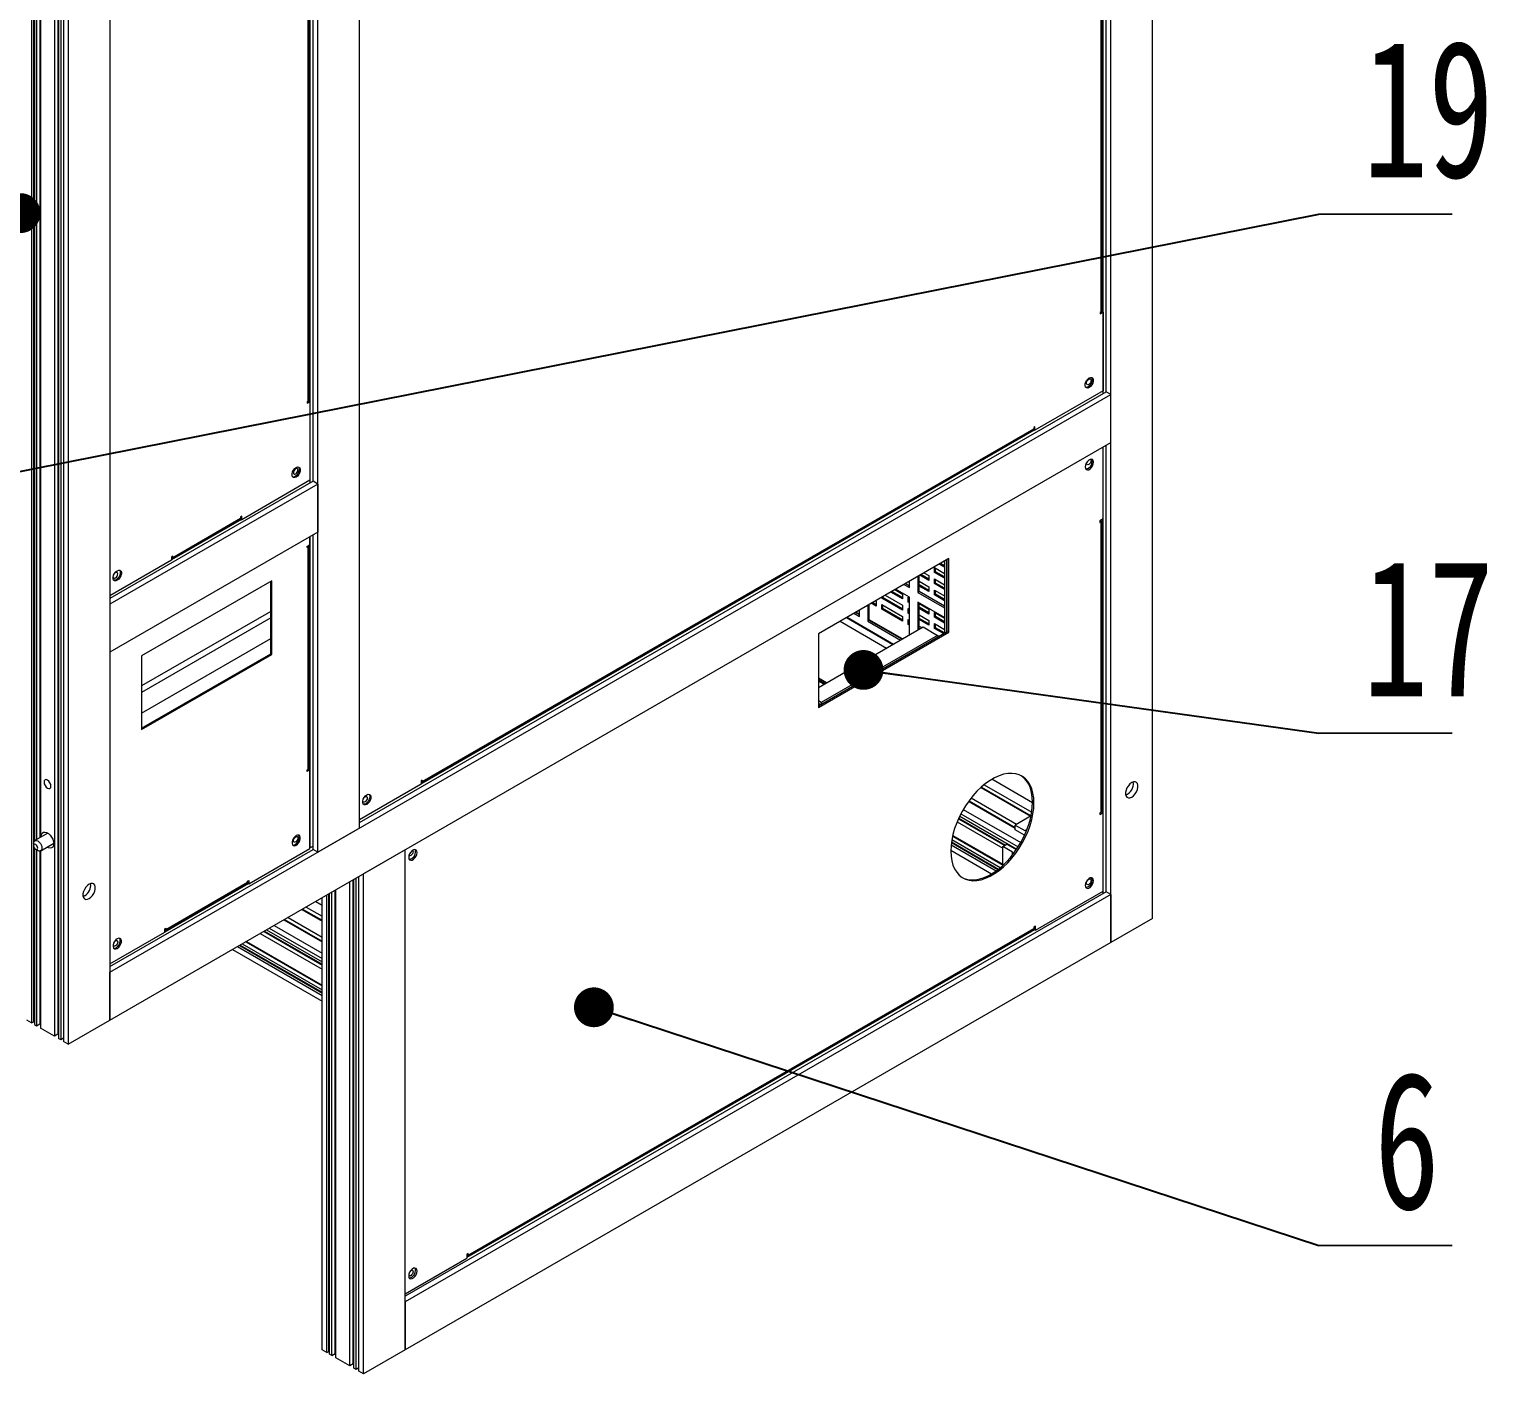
# Model space of a CAD drawing. Header units: millimetres. Extents: x 2 to 8402, y 4 to 5944.
# Drawn here: x 4366 to 5109, y 1459 to 2145 of the extents above; entities that cross this region are included whole.
import ezdxf

# ---------------------------------------------------------------- set-up
doc = ezdxf.new("R2010")
doc.units = ezdxf.units.MM
doc.header["$LTSCALE"] = 20
doc.layers.add('A-TITLEBLOCK', color=7, linetype='Continuous', lineweight=15)
doc.styles.add('SLDTEXTSTYLE1', font='TXT', dxfattribs={"width": 0.7})
doc.dimstyles.new('SLDDIMSTYLE1', dxfattribs={"dimtxt": 0.18, "dimasz": 20.32, "dimexe": 0, "dimexo": 0.0625, "dimgap": 0, "dimtad": 0, "dimtih": 1, "dimtoh": 1, "dimdec": 0, "dimrnd": 1e-09, "dimzin": 0, "dimdsep": 46, "dimtxsty": 'Standard', "dimblk1": 'DOT', "dimblk2": 'DOT', "dimsah": 1, "dimcen": 0.09, "dimadec": 0, "dimazin": 0, "dimtfac": 20.32, "dimtdec": 0, "dimtofl": 0, "dimtmove": 0, "dimatfit": 3, "dimldrblk": 'DOT', "dimfxl": 0, "dimfrac": 2, "dimtolj": 1, "dimtzin": 0, "dimarcsym": 0})

# ---------------------------------------------------------------- blocks, each defined once
blk = doc.blocks.new('SW_NOTE_8')
at = {"layer": 'A-TITLEBLOCK', "color": 0}
for p, q in [((0, 0), (67.91, 0)), ((67.91, 0), (0, 0)), ((0, 0), (67.91, 0)), ((67.91, 0), (0, 0)), ((0, 0), (67.91, 0)), ((67.91, 0), (0, 0))]:
    blk.add_line(p, q, dxfattribs=at)
at = {"layer": 'A-TITLEBLOCK', "color": 0, "insert": (55.78, 88.71), "char_height": 70, "attachment_point": 2, "style": 'SLDTEXTSTYLE1'}
blk.add_mtext('19', dxfattribs=at)
blk = doc.blocks.new('_DOT')
at = {"color": 0, "linetype": 'ByBlock', "lineweight": -2}
blk.add_line((-0.5, 0), (-1, 0), dxfattribs=at)
at = {"color": 0, "linetype": 'ByBlock', "const_width": 0.5}
blk.add_lwpolyline([(-0.25, 0, 1), (0.25, 0, 1)], format="xyb", close=True, dxfattribs=at)
blk = doc.blocks.new('SW_NOTE_10')
at = {"layer": 'A-TITLEBLOCK', "color": 0}
for p, q in [((0, 0), (67.91, 0)), ((67.91, 0), (0, 0)), ((0, 0), (67.91, 0)), ((67.91, 0), (0, 0)), ((0, 0), (67.91, 0)), ((67.91, 0), (0, 0))]:
    blk.add_line(p, q, dxfattribs=at)
at = {"layer": 'A-TITLEBLOCK', "color": 0, "insert": (55.78, 88.71), "char_height": 70, "attachment_point": 2, "style": 'SLDTEXTSTYLE1'}
blk.add_mtext('17', dxfattribs=at)
blk = doc.blocks.new('SW_NOTE_11')
at = {"layer": 'A-TITLEBLOCK', "color": 0}
for p, q in [((0, 0), (67.91, 0)), ((67.91, 0), (0, 0)), ((0, 0), (67.91, 0)), ((67.91, 0), (0, 0)), ((0, 0), (67.91, 0)), ((67.91, 0), (0, 0))]:
    blk.add_line(p, q, dxfattribs=at)
at = {"layer": 'A-TITLEBLOCK', "color": 0, "insert": (44.89, 88.71), "char_height": 70, "attachment_point": 2, "style": 'SLDTEXTSTYLE1'}
blk.add_mtext('6', dxfattribs=at)

msp = doc.modelspace()

# ---------------------------------------------------------------- linework, layer by layer
at = {"color": 7, "linetype": 'Continuous', "lineweight": 15}
for p, q in [((4534.43, 1737.586), (4534.43, 2546.778)), ((4513.217, 1725.339), (4513.217, 2534.531)), ((4938.896, 1691.413), (4938.896, 2525.101)), ((4509.328, 1913.756), (4509.328, 2507.79)), ((4510.742, 1914.573), (4510.742, 2508.606)), ((4917.682, 1679.167), (4917.682, 2512.855)), ((4913.793, 1959.445), (4913.793, 2486.114)), ((4915.208, 1960.261), (4915.208, 2486.93)), ((4367.2, 2471.872), (4367.2, 1638.184)), ((4368.26, 2472.484), (4368.26, 1638.796)), ((4407.151, 2473.301), (4407.151, 1639.613)), ((4508.268, 1955.359), (4508.268, 2469.78)), ((4508.648, 1955.89), (4508.648, 2470.31)), ((4378.867, 2465.137), (4378.867, 1631.449)), ((4380.635, 2466.157), (4380.635, 1632.469)), ((4380.988, 2463.912), (4380.988, 1630.224)), ((4382.049, 2463.3), (4382.049, 1629.612)), ((4383.463, 2462.483), (4383.463, 1628.795)), ((4385.938, 2461.055), (4385.938, 1627.367)), ((4912.733, 2001.047), (4912.733, 2448.103)), ((4913.113, 2001.578), (4913.113, 2448.634)), ((4368.614, 2195.786), (4368.614, 1730.992)), ((4369.675, 2194.862), (4369.675, 1731.673)), ((4371.442, 2194.17), (4371.442, 1732.693)), ((4371.796, 2194.261), (4371.796, 1732.897)), ((4913.086, 2001.251), (4912.167, 2000.72)), ((4912.733, 2001.047), (4912.167, 2000.721)), ((4912.167, 2000.067), (4913.652, 2000.925)), ((4912.167, 2000.721), (4912.167, 2000.067)), ((4912.379, 2000.843), (4912.379, 2000.843)), ((4912.733, 2001.047), (4912.733, 2001.047)), ((4913.086, 2001.251), (4913.652, 2000.925)), ((4913.652, 2000.925), (4913.652, 1960.751)), ((4407.151, 1664.109), (4917.682, 1958.832)), ((4508.621, 1955.563), (4507.702, 1955.032)), ((4508.268, 1955.359), (4507.702, 1955.032)), ((4508.268, 1955.359), (4508.268, 1955.359)), ((4508.621, 1955.563), (4509.187, 1955.236)), ((4534.43, 1740.443), (4915.208, 1960.261)), ((4913.652, 1960.751), (4878.862, 1940.667)), ((4913.793, 1961.077), (4913.652, 1961.159)), ((4913.652, 1960.996), (4913.793, 1961.077)), ((4913.793, 1959.445), (4913.793, 1961.077)), ((4917.682, 1958.832), (4915.208, 1960.261)), ((4917.682, 1934.336), (4917.682, 1958.832)), ((4507.702, 1954.379), (4509.187, 1955.236)), ((4507.702, 1955.032), (4507.702, 1954.379)), ((4507.914, 1955.155), (4507.914, 1955.155)), ((4509.187, 1955.236), (4509.187, 1915.062)), ((4565.897, 1760.241), (4878.65, 1940.79)), ((4566.193, 1760.789), (4878.027, 1940.807)), ((4566.462, 1761.384), (4878.297, 1941.402)), ((4878.862, 1942.382), (4878.297, 1942.055)), ((4878.297, 1942.055), (4878.297, 1941.402)), ((4878.297, 1941.402), (4878.297, 1940.994)), ((4878.297, 1940.994), (4878.862, 1940.667)), ((4878.862, 1940.667), (4878.862, 1942.382)), ((4407.151, 1639.613), (4917.682, 1934.336)), ((4913.793, 1895.346), (4913.793, 1932.091)), ((4915.208, 1705.092), (4915.208, 1932.907)), ((4510.742, 1914.573), (4407.151, 1854.771)), ((4513.217, 1913.144), (4407.151, 1851.913)), ((4509.187, 1915.062), (4474.397, 1894.979)), ((4509.328, 1915.389), (4509.187, 1915.471)), ((4509.328, 1915.389), (4509.187, 1915.307)), ((4509.328, 1913.756), (4509.328, 1915.389)), ((4513.217, 1913.144), (4510.742, 1914.573)), ((4513.217, 1913.144), (4513.217, 1888.648)), ((4474.397, 1896.693), (4473.831, 1896.367)), ((4473.831, 1896.367), (4473.831, 1895.714)), ((4474.397, 1894.979), (4474.397, 1896.693)), ((4513.217, 1888.648), (4407.151, 1827.417)), ((4474.185, 1895.101), (4438.618, 1874.569)), ((4438.914, 1875.117), (4473.562, 1895.119)), ((4439.183, 1875.712), (4473.831, 1895.714)), ((4473.831, 1895.714), (4473.831, 1895.305)), ((4473.831, 1895.305), (4474.397, 1894.979)), ((4913.793, 1895.346), (4912.026, 1894.325)), ((4912.026, 1894.325), (4912.034, 1894.33)), ((4912.026, 1894.325), (4912.026, 1893.509)), ((4912.026, 1894.325), (4912.733, 1893.917)), ((4912.026, 1893.509), (4912.733, 1893.917)), ((4912.733, 1745.715), (4912.733, 1893.917)), ((4913.172, 1746.327), (4913.172, 1894.529)), ((4913.793, 1745.511), (4913.793, 1895.346)), ((4507.702, 1881.38), (4509.187, 1882.237)), ((4507.702, 1881.38), (4507.71, 1881.385)), ((4507.702, 1880.727), (4507.702, 1881.38)), ((4507.702, 1881.38), (4508.268, 1881.054)), ((4508.268, 1881.054), (4507.702, 1880.727)), ((4508.268, 1767.554), (4508.268, 1881.054)), ((4508.648, 1768.085), (4508.648, 1881.584)), ((4509.187, 1882.237), (4509.187, 1886.321)), ((4509.328, 1727.585), (4509.328, 1886.403)), ((4510.742, 1726.768), (4510.742, 1887.219)), ((4438.618, 1874.324), (4407.151, 1856.159)), ((4439.183, 1876.365), (4438.618, 1876.038)), ((4438.618, 1876.038), (4438.618, 1874.324)), ((4438.618, 1876.038), (4439.183, 1875.712)), ((4439.183, 1875.712), (4439.183, 1876.365)), ((4834.951, 1875.144), (4768.483, 1836.773)), ((4832.247, 1873.583), (4832.83, 1873.247)), ((4832.83, 1873.919), (4832.83, 1837.175)), ((4833.89, 1874.532), (4833.89, 1837.787)), ((4834.244, 1837.991), (4834.244, 1874.736)), ((4834.951, 1837.583), (4834.951, 1875.144)), ((4819.889, 1858.263), (4819.889, 1866.449)), ((4824.839, 1863.978), (4820.224, 1866.642)), ((4824.839, 1864.632), (4820.79, 1866.969)), ((4822.346, 1867.867), (4824.839, 1866.428)), ((4824.839, 1866.428), (4824.839, 1863.978)), ((4827.668, 1868.061), (4827.668, 1870.511)), ((4827.668, 1870.511), (4832.83, 1867.531)), ((4827.668, 1868.061), (4828.233, 1868.388)), ((4832.83, 1865.081), (4827.668, 1868.061)), ((4828.233, 1868.388), (4828.233, 1870.184)), ((4832.83, 1865.735), (4828.233, 1868.388)), ((4832.83, 1870.797), (4830.126, 1872.358)), ((4832.83, 1871.45), (4830.691, 1872.685)), ((4489.741, 1863.826), (4423.273, 1825.455)), ((4489.176, 1826.592), (4489.176, 1863.5)), ((4489.741, 1826.265), (4489.741, 1863.826)), ((4807.494, 1859.294), (4811.404, 1857.037)), ((4814.94, 1855.405), (4807.849, 1859.498)), ((4812.092, 1861.948), (4814.94, 1860.304)), ((4814.94, 1861.12), (4812.799, 1862.356)), ((4814.94, 1860.304), (4814.94, 1863.592)), ((4819.182, 1866.041), (4819.182, 1857.855)), ((4819.889, 1863.57), (4824.839, 1860.712)), ((4824.839, 1858.263), (4819.889, 1861.12)), ((4824.839, 1858.916), (4819.89, 1861.773)), ((4824.839, 1860.712), (4824.839, 1858.263)), ((4827.668, 1862.346), (4827.668, 1864.795)), ((4827.668, 1864.795), (4832.83, 1861.815)), ((4827.668, 1862.346), (4828.233, 1862.672)), ((4832.83, 1859.366), (4827.668, 1862.346)), ((4827.668, 1856.63), (4827.668, 1859.079)), ((4827.668, 1859.079), (4832.83, 1856.1)), ((4828.233, 1862.672), (4828.233, 1864.469)), ((4832.83, 1860.019), (4828.233, 1862.672)), ((4828.233, 1856.956), (4828.233, 1858.753)), ((4407.151, 1851.913), (4407.151, 1827.417)), ((4793.727, 1851.346), (4793.727, 1843.155)), ((4794.434, 1843.563), (4794.434, 1851.754)), ((4797.969, 1850.911), (4795.472, 1852.353)), ((4797.969, 1851.564), (4796.037, 1852.68)), ((4797.593, 1853.578), (4797.969, 1853.361)), ((4797.969, 1853.361), (4797.969, 1850.911)), ((4800.798, 1854.994), (4800.798, 1855.428)), ((4800.798, 1854.994), (4801.363, 1855.321)), ((4811.404, 1848.871), (4800.798, 1854.994)), ((4800.798, 1849.278), (4800.798, 1851.728)), ((4800.798, 1851.728), (4811.404, 1845.605)), ((4801.363, 1855.321), (4801.363, 1855.754)), ((4811.404, 1849.524), (4801.363, 1855.321)), ((4801.363, 1849.605), (4801.363, 1851.401)), ((4802.544, 1856.436), (4811.404, 1851.321)), ((4811.404, 1854.587), (4805.373, 1858.069)), ((4811.404, 1855.24), (4805.938, 1858.395)), ((4811.404, 1857.037), (4811.404, 1854.587)), ((4811.404, 1851.321), (4811.404, 1848.871)), ((4814.233, 1852.954), (4814.233, 1855.404)), ((4814.233, 1855.404), (4814.94, 1854.996)), ((4814.233, 1852.954), (4814.798, 1853.281)), ((4814.94, 1852.546), (4814.233, 1852.954)), ((4814.798, 1853.281), (4814.798, 1855.077)), ((4814.94, 1853.199), (4814.798, 1853.281)), ((4814.94, 1836.236), (4814.94, 1855.405)), ((4819.889, 1858.263), (4819.182, 1857.855)), ((4819.182, 1857.855), (4832.83, 1849.976)), ((4832.83, 1845.077), (4819.182, 1852.955)), ((4819.182, 1852.955), (4819.182, 1838.685)), ((4832.83, 1850.793), (4819.889, 1858.263)), ((4819.889, 1839.093), (4819.889, 1852.547)), ((4819.889, 1852.138), (4824.839, 1849.281)), ((4827.668, 1856.63), (4828.233, 1856.956)), ((4832.83, 1853.65), (4827.668, 1856.63)), ((4832.83, 1854.303), (4828.233, 1856.956)), ((4782.803, 1845.04), (4806.497, 1831.362)), ((4786.632, 1847.25), (4789.484, 1845.604)), ((4789.484, 1846.42), (4787.339, 1847.658)), ((4789.484, 1846.758), (4787.632, 1847.827)), ((4789.484, 1845.604), (4789.484, 1848.896)), ((4811.325, 1834.149), (4794.434, 1843.9)), ((4800.798, 1849.278), (4801.363, 1849.605)), ((4811.404, 1843.155), (4800.798, 1849.278)), ((4811.404, 1843.808), (4801.363, 1849.605)), ((4811.404, 1845.605), (4811.404, 1843.155)), ((4814.233, 1847.238), (4814.233, 1849.688)), ((4814.233, 1849.688), (4814.94, 1849.28)), ((4814.233, 1847.238), (4814.798, 1847.565)), ((4814.94, 1846.83), (4814.233, 1847.238)), ((4814.233, 1841.523), (4814.233, 1843.972)), ((4814.233, 1843.972), (4814.94, 1843.564)), ((4814.798, 1847.565), (4814.798, 1849.361)), ((4814.94, 1847.483), (4814.798, 1847.565)), ((4824.839, 1846.831), (4819.889, 1849.688)), ((4819.889, 1846.422), (4824.839, 1843.565)), ((4824.839, 1841.115), (4819.889, 1843.973)), ((4824.839, 1847.484), (4819.89, 1850.342)), ((4824.839, 1841.768), (4819.89, 1844.626)), ((4824.839, 1849.281), (4824.839, 1846.831)), ((4827.668, 1845.198), (4827.668, 1847.648)), ((4827.668, 1847.648), (4832.83, 1844.668)), ((4827.668, 1845.198), (4828.233, 1845.525)), ((4832.83, 1842.218), (4827.668, 1845.198)), ((4828.233, 1845.525), (4828.233, 1847.321)), ((4832.83, 1842.871), (4828.233, 1845.525)), ((4768.483, 1809.417), (4821.869, 1840.236)), ((4768.483, 1800.028), (4834.244, 1837.991)), ((4768.483, 1799.212), (4834.951, 1837.583)), ((4768.483, 1836.773), (4768.483, 1799.212)), ((4779.559, 1843.167), (4803.253, 1829.489)), ((4794.434, 1843.563), (4793.727, 1843.155)), ((4793.727, 1843.155), (4810.326, 1833.572)), ((4811.033, 1833.98), (4794.434, 1843.563)), ((4814.233, 1841.523), (4814.798, 1841.849)), ((4814.94, 1841.114), (4814.233, 1841.523)), ((4814.798, 1841.849), (4814.798, 1843.646)), ((4814.94, 1841.767), (4814.798, 1841.849)), ((4819.889, 1840.707), (4821.287, 1839.9)), ((4821.869, 1840.236), (4829.294, 1835.95)), ((4824.839, 1843.565), (4824.839, 1841.115)), ((4827.668, 1839.482), (4827.668, 1841.932)), ((4827.668, 1841.932), (4832.83, 1838.952)), ((4827.668, 1839.482), (4828.233, 1839.809)), ((4832.247, 1836.839), (4827.668, 1839.482)), ((4828.233, 1839.809), (4828.233, 1841.606)), ((4832.813, 1837.165), (4828.233, 1839.809)), ((4834.244, 1837.991), (4834.951, 1837.583)), ((4423.273, 1796.241), (4489.176, 1834.286)), ((4829.294, 1835.95), (4769.897, 1801.661)), ((4423.273, 1788.547), (4489.176, 1826.592)), ((4423.273, 1787.894), (4489.741, 1826.265)), ((4423.273, 1825.455), (4423.273, 1787.894)), ((4489.176, 1826.592), (4489.741, 1826.265)), ((4768.483, 1814.287), (4772.701, 1811.852)), ((4771.854, 1811.363), (4768.483, 1813.309)), ((4771.289, 1811.037), (4768.483, 1812.656)), ((4769.897, 1801.661), (4768.483, 1802.477)), ((4769.543, 1800.64), (4768.483, 1801.252)), ((4508.621, 1767.758), (4507.702, 1767.228)), ((4507.702, 1767.228), (4508.268, 1767.554)), ((4509.187, 1767.432), (4507.702, 1766.575)), ((4507.702, 1766.575), (4507.702, 1767.228)), ((4507.914, 1767.35), (4507.914, 1767.35)), ((4508.268, 1767.554), (4508.268, 1767.554)), ((4508.621, 1767.758), (4509.187, 1767.432)), ((4509.187, 1727.258), (4509.187, 1767.432)), ((4566.462, 1762.037), (4565.897, 1761.711)), ((4566.462, 1761.384), (4566.462, 1762.037)), ((4877.73, 1750.567), (4857.001, 1762.533)), ((4565.897, 1759.996), (4534.431, 1741.831)), ((4565.897, 1761.711), (4565.897, 1759.996)), ((4565.897, 1761.711), (4566.462, 1761.384)), ((4851.33, 1758.296), (4876.67, 1743.667)), ((4851.606, 1758.545), (4876.974, 1743.9)), ((4853.034, 1759.761), (4877.313, 1745.745)), ((4842.397, 1747.125), (4871.69, 1730.214)), ((4845.106, 1751.276), (4868.892, 1737.544)), ((4845.315, 1751.563), (4868.892, 1737.952)), ((4846.396, 1752.98), (4869.599, 1739.585)), ((4839.242, 1740.78), (4862.528, 1727.338)), ((4839.95, 1742.413), (4863.588, 1728.767)), ((4840.099, 1742.736), (4863.942, 1728.971)), ((4840.556, 1743.696), (4869.641, 1726.906)), ((4841.196, 1744.96), (4870.416, 1728.092)), ((4876.96, 1743.835), (4868.892, 1739.177)), ((4913.086, 1745.919), (4912.026, 1745.307)), ((4912.733, 1745.715), (4912.026, 1745.307)), ((4912.026, 1744.49), (4913.793, 1745.511)), ((4912.026, 1745.307), (4912.026, 1744.49)), ((4912.379, 1745.511), (4912.379, 1745.511)), ((4912.733, 1745.715), (4912.733, 1745.715)), ((4913.086, 1745.919), (4913.793, 1745.511)), ((4913.793, 1705.5), (4913.793, 1745.511)), ((4375.509, 1735.041), (4368.882, 1731.215)), ((4534.43, 1737.586), (4513.217, 1725.339)), ((4836.922, 1733.546), (4862.528, 1718.764)), ((4837.006, 1733.906), (4862.528, 1719.172)), ((4868.892, 1736.728), (4868.892, 1739.177)), ((4868.892, 1739.177), (4873.842, 1736.32)), ((4873.636, 1733.989), (4868.892, 1736.728)), ((4873.842, 1736.32), (4874.885, 1736.922)), ((4368.26, 1729.842), (4368.26, 1728.617)), ((4368.614, 1727.5), (4368.614, 1637.368)), ((4369.321, 1726.78), (4370.381, 1726.168)), ((4369.675, 1726.576), (4369.675, 1636.755)), ((4371.442, 1725.883), (4371.442, 1637.776)), ((4371.796, 1725.975), (4371.796, 1635.531)), ((4371.882, 1726.019), (4378.509, 1729.845)), ((4377.983, 1729.541), (4378.496, 1729.26)), ((4407.151, 1666.966), (4510.742, 1726.768)), ((4477.933, 1709.215), (4509.187, 1727.258)), ((4509.187, 1727.503), (4510.742, 1728.401)), ((4509.328, 1727.585), (4509.187, 1727.666)), ((4510.742, 1728.401), (4509.328, 1727.585)), ((4513.217, 1725.339), (4510.742, 1726.768)), ((4557.765, 1726.56), (4536.552, 1714.314)), ((4557.765, 1471.391), (4557.765, 1726.56)), ((4836.014, 1726.313), (4856.859, 1714.279)), ((4836.178, 1729.077), (4859.171, 1715.803)), ((4836.315, 1730.222), (4860.094, 1716.494)), ((4836.368, 1730.6), (4860.394, 1716.73)), ((4836.368, 1730.599), (4860.394, 1716.729)), ((4836.551, 1731.719), (4861.273, 1717.447)), ((4862.528, 1728.155), (4864.649, 1729.379)), ((4867.478, 1725.297), (4862.528, 1728.155)), ((4862.528, 1718.553), (4862.528, 1728.155)), ((4864.649, 1729.379), (4869.442, 1726.612)), ((4867.478, 1723.929), (4867.478, 1725.297)), ((4435.648, 1685.866), (4477.367, 1709.95)), ((4477.367, 1710.604), (4477.933, 1710.93)), ((4477.367, 1709.95), (4477.367, 1710.604)), ((4477.367, 1709.95), (4477.367, 1709.542)), ((4477.933, 1710.93), (4477.933, 1709.215)), ((4529.481, 1463.227), (4529.481, 1710.232)), ((4531.249, 1464.248), (4531.249, 1711.252)), ((4531.602, 1462.002), (4531.602, 1711.457)), ((4532.663, 1461.39), (4532.663, 1712.069)), ((4534.077, 1460.574), (4534.077, 1712.885)), ((4536.552, 1459.145), (4536.552, 1714.314)), ((4394.247, 1702.997), (4393.461, 1702.658)), ((4435.082, 1684.723), (4477.721, 1709.338)), ((4435.378, 1685.271), (4477.098, 1709.355)), ((4477.216, 1709.455), (4477.367, 1709.542)), ((4477.367, 1709.542), (4477.933, 1709.215)), ((4517.813, 1469.962), (4517.813, 1703.497)), ((4518.874, 1470.575), (4518.874, 1704.109)), ((4519.228, 1469.146), (4519.228, 1704.313)), ((4520.288, 1468.534), (4520.288, 1704.925)), ((4522.056, 1469.554), (4522.056, 1705.946)), ((4522.41, 1467.309), (4522.41, 1706.15)), ((4915.208, 1705.092), (4557.765, 1498.745)), ((4917.682, 1703.663), (4557.765, 1495.887)), ((4879.145, 1685.498), (4913.793, 1705.5)), ((4913.793, 1704.276), (4913.793, 1705.5)), ((4917.682, 1703.663), (4915.208, 1705.092)), ((4917.682, 1703.663), (4917.682, 1679.167)), ((4505.053, 1696.13), (4515.339, 1690.192)), ((4505.406, 1696.334), (4515.339, 1690.6)), ((4507.174, 1697.355), (4515.339, 1692.642)), ((4512.124, 1700.212), (4515.339, 1698.357)), ((4515.339, 1471.391), (4515.339, 1702.068)), ((4490.911, 1687.966), (4515.339, 1673.864)), ((4495.861, 1690.824), (4515.339, 1679.579)), ((4496.214, 1691.027), (4515.339, 1679.987)), ((4497.982, 1692.048), (4515.339, 1682.028)), ((4938.896, 1691.413), (4917.682, 1679.167)), ((4407.151, 1668.354), (4435.082, 1684.478)), ((4435.082, 1686.193), (4435.648, 1686.52)), ((4435.082, 1684.478), (4435.082, 1686.193)), ((4435.082, 1686.193), (4435.648, 1685.866)), ((4435.648, 1686.52), (4435.648, 1685.866)), ((4483.839, 1683.883), (4515.339, 1665.699)), ((4485.607, 1684.904), (4515.339, 1667.74)), ((4485.96, 1685.108), (4515.339, 1668.149)), ((4487.021, 1685.721), (4515.339, 1669.373)), ((4488.436, 1686.537), (4515.339, 1671.006)), ((4878.792, 1685.702), (4589.231, 1518.543)), ((4589.628, 1519.081), (4878.127, 1685.628)), ((4589.938, 1519.767), (4878.438, 1686.315)), ((4879.145, 1687.539), (4878.438, 1687.131)), ((4878.438, 1687.131), (4878.438, 1686.315)), ((4878.438, 1686.315), (4878.438, 1685.906)), ((4878.438, 1685.906), (4879.145, 1685.498)), ((4879.145, 1685.498), (4879.145, 1687.539)), ((4469.694, 1675.718), (4515.339, 1649.368)), ((4472.17, 1677.147), (4515.339, 1652.226)), ((4473.23, 1677.759), (4515.339, 1653.451)), ((4473.584, 1677.963), (4515.339, 1653.859)), ((4473.584, 1677.963), (4515.339, 1653.859)), ((4474.645, 1678.576), (4515.339, 1655.084)), ((4476.413, 1679.596), (4515.339, 1657.125)), ((4476.767, 1679.801), (4515.339, 1657.533)), ((4917.682, 1679.167), (4557.765, 1471.391)), ((4407.151, 1639.613), (4407.151, 1664.109)), ((4367.2, 1638.184), (4364.725, 1639.613)), ((4367.2, 1638.184), (4368.26, 1638.796)), ((4368.26, 1638.796), (4368.614, 1638.592)), ((4368.614, 1637.368), (4369.675, 1636.755)), ((4369.675, 1636.755), (4371.442, 1637.776)), ((4371.442, 1637.776), (4371.796, 1637.572)), ((4385.938, 1627.367), (4407.151, 1639.613)), ((4378.867, 1631.449), (4371.796, 1635.531)), ((4380.635, 1632.469), (4378.867, 1631.449)), ((4380.988, 1632.265), (4380.635, 1632.469)), ((4382.049, 1629.612), (4380.988, 1630.224)), ((4383.463, 1630.428), (4382.049, 1629.612)), ((4385.938, 1627.367), (4383.463, 1628.795)), ((4557.765, 1499.969), (4589.231, 1518.134)), ((4589.938, 1520.584), (4589.231, 1520.176)), ((4589.231, 1520.176), (4589.231, 1518.134)), ((4589.231, 1520.176), (4589.938, 1519.767)), ((4589.938, 1519.767), (4589.938, 1520.584)), ((4557.765, 1495.887), (4557.765, 1471.391)), ((4517.813, 1469.962), (4515.339, 1471.391)), ((4517.813, 1469.962), (4518.874, 1470.575)), ((4518.874, 1470.575), (4519.228, 1470.371)), ((4520.288, 1468.534), (4519.228, 1469.146)), ((4520.288, 1468.534), (4522.056, 1469.554)), ((4522.056, 1469.554), (4522.41, 1469.35)), ((4529.481, 1463.227), (4522.41, 1467.309)), ((4557.765, 1471.391), (4536.552, 1459.145)), ((4531.249, 1464.248), (4529.481, 1463.227)), ((4531.602, 1464.043), (4531.249, 1464.248)), ((4532.663, 1461.39), (4531.602, 1462.002)), ((4534.077, 1462.206), (4532.663, 1461.39)), ((4536.552, 1459.145), (4534.077, 1460.574))]:
    msp.add_line(p, q, dxfattribs=at)
at = {"color": 8, "linetype": 'Continuous', "lineweight": 15}
for p, q in [((4489.176, 1848.167), (4423.273, 1810.122)), ((4489.176, 1844.901), (4423.273, 1806.856)), ((4783.096, 1845.209), (4806.79, 1831.531)), ((4769.897, 1801.661), (4769.897, 1800.845))]:
    msp.add_line(p, q, dxfattribs=at)
at = {"color": 7, "linetype": 'Continuous', "lineweight": 15, "flags": 128}
for points in [[(4906.581, 1962.385), (4905.855, 1962.113), (4905.217, 1962.17), (4904.744, 1962.549), (4904.492, 1963.203), (4904.492, 1964.053), (4904.744, 1964.998), (4905.217, 1965.924), (4905.855, 1966.717), (4906.581, 1967.284), (4907.306, 1967.555), (4907.944, 1967.498), (4908.418, 1967.119), (4908.67, 1966.465), (4908.67, 1965.615), (4908.418, 1964.67), (4907.944, 1963.745), (4907.306, 1962.951), (4906.581, 1962.385)], [(4906.369, 1964.017), (4905.922, 1963.862), (4905.544, 1963.936), (4905.291, 1964.227), (4905.202, 1964.691), (4905.291, 1965.258), (4905.544, 1965.841), (4905.922, 1966.352), (4906.369, 1966.712), (4906.815, 1966.867), (4907.194, 1966.794), (4907.447, 1966.503), (4907.535, 1966.038), (4907.447, 1965.472), (4907.194, 1964.888), (4906.815, 1964.378), (4906.369, 1964.017)], [(4907.771, 1967.549), (4907.852, 1967.446), (4908.104, 1966.792), (4908.104, 1965.941), (4907.852, 1964.996), (4907.379, 1964.071), (4906.741, 1963.278), (4906.015, 1962.711)], [(4906.015, 1962.711), (4905.29, 1962.44), (4904.825, 1962.446)], [(4878.297, 1941.402), (4878.279, 1941.205), (4878.227, 1941.036), (4878.142, 1940.902), (4878.027, 1940.807), (4878.027, 1940.807)], [(4908.844, 1924.334), (4908.716, 1925.097), (4908.347, 1925.622), (4907.783, 1925.843), (4907.091, 1925.734), (4906.354, 1925.309), (4905.662, 1924.618), (4905.097, 1923.745), (4904.729, 1922.796), (4904.601, 1921.884), (4904.729, 1921.12), (4905.097, 1920.596), (4905.662, 1920.375), (4906.354, 1920.484), (4907.091, 1920.909), (4907.783, 1921.6), (4908.347, 1922.472), (4908.716, 1923.422), (4908.844, 1924.334)], [(4907.365, 1925.814), (4907.447, 1925.676), (4907.535, 1925.211)], [(4908.136, 1924.742), (4908.009, 1925.506), (4907.826, 1925.838)], [(4502.116, 1921.595), (4502.841, 1921.866), (4503.479, 1921.809), (4503.953, 1921.431), (4504.205, 1920.777), (4504.205, 1919.926), (4503.953, 1918.981), (4503.479, 1918.056), (4502.841, 1917.263), (4502.116, 1916.696), (4501.39, 1916.425), (4500.752, 1916.482), (4500.279, 1916.86), (4500.027, 1917.514), (4500.027, 1918.365), (4500.279, 1919.31), (4500.752, 1920.235), (4501.39, 1921.029), (4502.116, 1921.595)], [(4503.306, 1921.861), (4503.387, 1921.758), (4503.639, 1921.104), (4503.639, 1920.253), (4503.387, 1919.308), (4502.914, 1918.383), (4502.276, 1917.589), (4501.55, 1917.023), (4500.824, 1916.752), (4500.36, 1916.758)], [(4503.07, 1920.35), (4502.981, 1920.814), (4502.729, 1921.105), (4502.35, 1921.179), (4501.904, 1921.024), (4501.457, 1920.663), (4501.079, 1920.153), (4500.826, 1919.57), (4500.737, 1919.003), (4500.826, 1918.539), (4501.079, 1918.248), (4501.457, 1918.174), (4501.904, 1918.329), (4502.35, 1918.69), (4502.729, 1919.2), (4502.981, 1919.783), (4503.07, 1920.35)], [(4907.535, 1925.211), (4907.447, 1924.644), (4907.194, 1924.061), (4906.815, 1923.551), (4906.369, 1923.19), (4905.922, 1923.035), (4905.544, 1923.109), (4905.291, 1923.4), (4905.202, 1923.864), (4905.204, 1923.943)], [(4473.831, 1895.714), (4473.814, 1895.517), (4473.761, 1895.348), (4473.677, 1895.213), (4473.562, 1895.119), (4473.562, 1895.119)], [(4912.733, 1893.917), (4912.919, 1894.048), (4913.058, 1894.198), (4913.143, 1894.36), (4913.172, 1894.529), (4913.143, 1894.698), (4913.058, 1894.861), (4913.025, 1894.903)], [(4410.899, 1868.937), (4411.624, 1869.208), (4412.263, 1869.151), (4412.736, 1868.773), (4412.988, 1868.119), (4412.988, 1867.268), (4412.736, 1866.323), (4412.263, 1865.398), (4411.624, 1864.604), (4410.899, 1864.038), (4410.173, 1863.767), (4409.535, 1863.824), (4409.062, 1864.202), (4408.81, 1864.856), (4408.81, 1865.707), (4409.062, 1866.652), (4409.535, 1867.577), (4410.173, 1868.37), (4410.899, 1868.937)], [(4412.089, 1869.202), (4412.17, 1869.099), (4412.422, 1868.445), (4412.422, 1867.595), (4412.17, 1866.65), (4411.697, 1865.725), (4411.059, 1864.931), (4410.333, 1864.364), (4409.608, 1864.093), (4409.143, 1864.099)], [(4409.98, 1865.263), (4410.426, 1865.623), (4410.805, 1866.134), (4411.058, 1866.717), (4411.146, 1867.283), (4411.058, 1867.748), (4410.805, 1868.039), (4410.426, 1868.112), (4409.98, 1867.957), (4409.581, 1867.646)], [(4408.821, 1865.782), (4408.902, 1865.472), (4409.155, 1865.181), (4409.533, 1865.107), (4409.98, 1865.263)], [(4377.099, 1759.033), (4376.965, 1759.892), (4376.581, 1760.775), (4376.008, 1761.549), (4375.331, 1762.095), (4374.655, 1762.33), (4374.081, 1762.218), (4373.698, 1761.777), (4373.564, 1761.074), (4373.698, 1760.215), (4374.081, 1759.332), (4374.655, 1758.558), (4375.331, 1758.012), (4376.008, 1757.777), (4376.581, 1757.888), (4376.965, 1758.329), (4377.099, 1759.033)], [(4878.438, 1750.413), (4878.314, 1752.99), (4877.942, 1755.393), (4877.327, 1757.594), (4876.477, 1759.567), (4875.401, 1761.289), (4874.112, 1762.741), (4872.625, 1763.904), (4870.958, 1764.765), (4869.129, 1765.315), (4867.161, 1765.546), (4865.077, 1765.456), (4862.9, 1765.047), (4860.657, 1764.322), (4858.373, 1763.29), (4856.076, 1761.964), (4853.793, 1760.359), (4851.55, 1758.494), (4849.373, 1756.391), (4847.288, 1754.074), (4845.32, 1751.57), (4843.492, 1748.909), (4841.824, 1746.122), (4840.337, 1743.242), (4839.048, 1740.303), (4837.972, 1737.338), (4837.122, 1734.384), (4836.507, 1731.473), (4836.136, 1728.641), (4836.012, 1725.921), (4836.136, 1723.344), (4836.507, 1720.941), (4837.122, 1718.74), (4837.972, 1716.767), (4839.048, 1715.045), (4840.337, 1713.594), (4841.824, 1712.43), (4843.492, 1711.569), (4845.32, 1711.019), (4847.288, 1710.788), (4849.373, 1710.878), (4851.55, 1711.288), (4853.793, 1712.012), (4856.076, 1713.044), (4858.373, 1714.37), (4860.657, 1715.975), (4862.9, 1717.84), (4865.077, 1719.943), (4867.161, 1722.261), (4869.129, 1724.764), (4870.958, 1727.425), (4872.625, 1730.212), (4874.112, 1733.092), (4875.401, 1736.031), (4876.477, 1738.996), (4877.327, 1741.95), (4877.942, 1744.861), (4878.314, 1747.693), (4878.438, 1750.413)], [(4877.731, 1750.821), (4877.606, 1753.398), (4877.235, 1755.801), (4876.62, 1758.002), (4875.77, 1759.975), (4874.694, 1761.698), (4873.405, 1763.149), (4871.918, 1764.312), (4871.866, 1764.345)], [(4538.178, 1749.71), (4537.453, 1749.439), (4536.815, 1749.496), (4536.341, 1749.875), (4536.089, 1750.528), (4536.089, 1751.379), (4536.341, 1752.324), (4536.815, 1753.249), (4537.453, 1754.043), (4538.178, 1754.609), (4538.904, 1754.881), (4539.542, 1754.824), (4540.015, 1754.445), (4540.267, 1753.791), (4540.267, 1752.94), (4540.015, 1751.996), (4539.542, 1751.07), (4538.904, 1750.277), (4538.178, 1749.71)], [(4539.368, 1754.875), (4539.45, 1754.772), (4539.702, 1754.118), (4539.702, 1753.267), (4539.45, 1752.322), (4538.976, 1751.397), (4538.338, 1750.603), (4537.612, 1750.037)], [(4928.289, 1753.471), (4929.185, 1754.138), (4930.009, 1755.048), (4930.694, 1756.128), (4931.183, 1757.29), (4931.439, 1758.441), (4931.439, 1759.487), (4931.183, 1760.343), (4930.694, 1760.94), (4930.009, 1761.23), (4929.185, 1761.189), (4928.289, 1760.82), (4927.392, 1760.154), (4926.569, 1759.244), (4925.884, 1758.164), (4925.395, 1757.001), (4925.139, 1755.85), (4925.139, 1754.804), (4925.395, 1753.948), (4925.884, 1753.351), (4926.569, 1753.061), (4927.392, 1753.103), (4928.289, 1753.471)], [(4536.86, 1753.318), (4537.259, 1753.63), (4537.705, 1753.785), (4538.084, 1753.711), (4538.337, 1753.42), (4538.426, 1752.956), (4538.337, 1752.389), (4538.084, 1751.806), (4537.705, 1751.295), (4537.259, 1750.935), (4536.812, 1750.78), (4536.434, 1750.853), (4536.181, 1751.144), (4536.1, 1751.454)], [(4537.612, 1750.037), (4536.887, 1749.766), (4536.422, 1749.772)], [(4841.877, 1712.397), (4842.784, 1711.977), (4844.613, 1711.428), (4846.581, 1711.196), (4848.666, 1711.286), (4850.843, 1711.696), (4853.086, 1712.421), (4855.369, 1713.452), (4857.666, 1714.778), (4859.95, 1716.383), (4862.193, 1718.248), (4864.369, 1720.352), (4866.454, 1722.669), (4868.422, 1725.172), (4870.251, 1727.833), (4871.918, 1730.62), (4873.405, 1733.5), (4874.694, 1736.439), (4875.77, 1739.404), (4876.62, 1742.359), (4877.235, 1745.269), (4877.606, 1748.101), (4877.731, 1750.821)], [(4372.154, 1733.104), (4372.15, 1733.311), (4372.278, 1734.272), (4372.655, 1735.006), (4373.248, 1735.454), (4374.01, 1735.58), (4374.879, 1735.373), (4375.784, 1734.85), (4376.653, 1734.054), (4377.415, 1733.049), (4378.008, 1731.916), (4378.385, 1730.747), (4378.513, 1729.638), (4378.385, 1728.677), (4378.008, 1727.943), (4377.415, 1727.495), (4376.653, 1727.369), (4375.784, 1727.576), (4375.154, 1727.908)], [(4374.996, 1735.322), (4374.978, 1734.944), (4374.983, 1734.737)], [(4502.116, 1733.791), (4501.39, 1733.224), (4500.752, 1732.431), (4500.279, 1731.506), (4500.027, 1730.561), (4500.027, 1729.71), (4500.279, 1729.056), (4500.752, 1728.678), (4501.39, 1728.621), (4502.116, 1728.892), (4502.841, 1729.458), (4503.479, 1730.252), (4503.953, 1731.177), (4504.205, 1732.122), (4504.205, 1732.973), (4503.953, 1733.627), (4503.479, 1734.005), (4502.841, 1734.062), (4502.116, 1733.791)], [(4500.36, 1728.953), (4500.824, 1728.947), (4501.55, 1729.218), (4502.276, 1729.785), (4502.914, 1730.579), (4503.387, 1731.504), (4503.639, 1732.449), (4503.639, 1733.299), (4503.387, 1733.953), (4503.306, 1734.056)], [(4501.904, 1730.525), (4501.457, 1730.37), (4501.079, 1730.443), (4500.826, 1730.734), (4500.737, 1731.198), (4500.826, 1731.765), (4501.079, 1732.349), (4501.457, 1732.859), (4501.904, 1733.219), (4502.35, 1733.375), (4502.729, 1733.301), (4502.981, 1733.01), (4503.07, 1732.546), (4502.981, 1731.979), (4502.729, 1731.396), (4502.35, 1730.885), (4501.904, 1730.525)], [(4368.26, 1729.842), (4368.293, 1730.248), (4368.545, 1730.902), (4369.018, 1731.281), (4369.656, 1731.338), (4370.382, 1731.067), (4371.107, 1730.5), (4371.745, 1729.706), (4372.219, 1728.781), (4372.471, 1727.836), (4372.471, 1726.986), (4372.219, 1726.332), (4371.745, 1725.953), (4371.107, 1725.896), (4370.382, 1726.167)], [(4369.321, 1726.78), (4369.727, 1726.639), (4370.071, 1726.706), (4370.301, 1726.97), (4370.382, 1727.392), (4370.301, 1727.908), (4370.071, 1728.438), (4369.727, 1728.902), (4369.321, 1729.23), (4368.915, 1729.371), (4368.571, 1729.304), (4368.341, 1729.039), (4368.26, 1728.617), (4368.341, 1728.102), (4368.571, 1727.572), (4368.915, 1727.107), (4369.321, 1726.78)], [(4563.775, 1725.13), (4563.647, 1725.894), (4563.279, 1726.418), (4562.715, 1726.639), (4562.022, 1726.53), (4561.286, 1726.105), (4560.593, 1725.414), (4560.029, 1724.542), (4559.661, 1723.592), (4559.533, 1722.681), (4559.661, 1721.917), (4560.029, 1721.393), (4560.593, 1721.172), (4561.286, 1721.28), (4562.022, 1721.706), (4562.715, 1722.396), (4563.279, 1723.269), (4563.647, 1724.218), (4563.775, 1725.13)], [(4561.524, 1726.276), (4561.671, 1726.064), (4561.76, 1725.6), (4561.671, 1725.033), (4561.418, 1724.45), (4561.04, 1723.939), (4560.593, 1723.579), (4560.147, 1723.423), (4559.768, 1723.497), (4559.658, 1723.581)], [(4563.068, 1725.538), (4562.94, 1726.302), (4562.758, 1726.634)], [(4477.367, 1709.95), (4477.349, 1709.753), (4477.297, 1709.584), (4477.212, 1709.45), (4477.098, 1709.355), (4477.098, 1709.355)], [(4908.844, 1710.808), (4908.716, 1711.572), (4908.347, 1712.096), (4907.783, 1712.317), (4907.091, 1712.209), (4906.354, 1711.783), (4905.662, 1711.093), (4905.097, 1710.22), (4904.729, 1709.271), (4904.601, 1708.359), (4904.729, 1707.595), (4905.097, 1707.071), (4905.662, 1706.85), (4906.354, 1706.958), (4907.091, 1707.384), (4907.783, 1708.074), (4908.347, 1708.947), (4908.716, 1709.896), (4908.844, 1710.808)], [(4906.369, 1708.848), (4905.922, 1708.693), (4905.544, 1708.767), (4905.291, 1709.058), (4905.202, 1709.522), (4905.291, 1710.089), (4905.544, 1710.672), (4905.922, 1711.183), (4906.369, 1711.543), (4906.815, 1711.698), (4907.194, 1711.625), (4907.447, 1711.334), (4907.535, 1710.869), (4907.447, 1710.302), (4907.194, 1709.719), (4906.815, 1709.209), (4906.369, 1708.848)], [(4908.136, 1711.216), (4908.009, 1711.98), (4907.826, 1712.313)], [(4396.545, 1709.02), (4395.648, 1708.353), (4394.824, 1707.443), (4394.14, 1706.363), (4393.65, 1705.201), (4393.395, 1704.05), (4393.395, 1703.004), (4393.65, 1702.148), (4394.14, 1701.551), (4394.824, 1701.261), (4395.648, 1701.302), (4396.545, 1701.671), (4397.441, 1702.337), (4398.265, 1703.247), (4398.949, 1704.327), (4399.439, 1705.49), (4399.694, 1706.64), (4399.694, 1707.686), (4399.439, 1708.543), (4398.949, 1709.14), (4398.265, 1709.429), (4397.441, 1709.388), (4396.545, 1709.02)], [(4410.899, 1681.133), (4410.173, 1680.566), (4409.535, 1679.772), (4409.062, 1678.847), (4408.81, 1677.902), (4408.81, 1677.052), (4409.062, 1676.398), (4409.535, 1676.019), (4410.173, 1675.962), (4410.899, 1676.233), (4411.624, 1676.8), (4412.263, 1677.594), (4412.736, 1678.519), (4412.988, 1679.464), (4412.988, 1680.314), (4412.736, 1680.968), (4412.263, 1681.347), (4411.624, 1681.404), (4410.899, 1681.133)], [(4409.581, 1679.841), (4409.98, 1680.153), (4410.426, 1680.308), (4410.805, 1680.235), (4411.058, 1679.943), (4411.146, 1679.479), (4411.058, 1678.912), (4410.805, 1678.329), (4410.426, 1677.819), (4409.98, 1677.458), (4409.533, 1677.303), (4409.155, 1677.377), (4408.902, 1677.668), (4408.821, 1677.977)], [(4409.143, 1676.295), (4409.608, 1676.289), (4410.333, 1676.56), (4411.059, 1677.127), (4411.697, 1677.92), (4412.17, 1678.845), (4412.422, 1679.79), (4412.422, 1680.641), (4412.17, 1681.295), (4412.089, 1681.398)], [(4878.438, 1686.315), (4878.418, 1686.088), (4878.357, 1685.893), (4878.259, 1685.737), (4878.127, 1685.628), (4878.127, 1685.628)], [(4589.231, 1519.021), (4589.284, 1519.014), (4589.467, 1519.021), (4589.628, 1519.081), (4589.76, 1519.19), (4589.858, 1519.345), (4589.918, 1519.54), (4589.938, 1519.767)], [(4563.775, 1511.605), (4563.647, 1512.368), (4563.279, 1512.893), (4562.715, 1513.114), (4562.022, 1513.005), (4561.286, 1512.58), (4560.593, 1511.889), (4560.029, 1511.016), (4559.661, 1510.067), (4559.533, 1509.155), (4559.661, 1508.391), (4560.029, 1507.867), (4560.593, 1507.646), (4561.286, 1507.755), (4562.022, 1508.18), (4562.715, 1508.871), (4563.279, 1509.743), (4563.647, 1510.693), (4563.775, 1511.605)], [(4560.656, 1511.966), (4561.04, 1512.086), (4561.418, 1512.013), (4561.671, 1511.722), (4561.76, 1511.258), (4561.671, 1510.691), (4561.418, 1510.108), (4561.04, 1509.597), (4560.593, 1509.237), (4560.147, 1509.082), (4559.768, 1509.155), (4559.542, 1509.393)], [(4563.068, 1512.013), (4562.94, 1512.777), (4562.758, 1513.109)]]:
    msp.add_lwpolyline(points, dxfattribs=at)
at = {"color": 7, "linetype": 'Continuous', "lineweight": 15}
for centre, radius, start, end in [((4912.463, 2001.643), 0.654, 294.374744, 354.305102), ((4507.998, 1955.954), 0.654, 294.375005, 354.30396), ((4904.292, 1924.586), 3.848, 279.260501, 2.325026), ((4508.074, 1881.578), 0.559, 290.225775, 31.567737), ((4438.633, 1875.617), 0.559, 268.453002, 9.763664), ((4828.262, 1834.25), 1.989, 37.199726, 58.731652), ((4768.865, 1799.961), 1.989, 37.199726, 58.731652), ((4507.998, 1768.15), 0.654, 294.375005, 354.30396), ((4565.912, 1761.289), 0.559, 268.454076, 9.771039), ((4922.835, 1760.294), 6.299, 292.104493, 7.900912), ((4912.421, 1746.402), 0.754, 294.3686, 354.311772), ((4559.224, 1725.382), 3.848, 279.260922, 2.324605), ((4904.292, 1711.06), 3.848, 279.258665, 2.326172), ((4390.894, 1708.55), 6.486, 301.118517, 7.16518), ((4435.097, 1685.772), 0.559, 268.454076, 9.771039), ((4559.224, 1511.857), 3.848, 279.259085, 2.325751)]:
    msp.add_arc(centre, radius, start, end, dxfattribs=at)

# ---------------------------------------------------------------- block references
at = {"layer": 'A-TITLEBLOCK'}
for name, p in [('SW_NOTE_8', (5023.769, 2050.934)), ('SW_NOTE_10', (5023.769, 1786.078)), ('SW_NOTE_11', (5023.769, 1524.618))]:
    msp.add_blockref(name, p, dxfattribs=at)

# ---------------------------------------------------------------- leaders
at = {"color": 7, "linetype": 'Continuous', "lineweight": 0}
msp.add_leader([(4361.585, 2051.404), (3247.878, 1653.65)], dimstyle='SLDDIMSTYLE1', dxfattribs=at)
at = {"layer": 'A-TITLEBLOCK'}
for points in [[(4299.516, 1907.334), (5023.769, 2050.934)], [(4791.515, 1818.314), (5023.769, 1786.078)], [(4653.986, 1646.183), (5023.769, 1524.618)]]:
    msp.add_leader(points, dimstyle='SLDDIMSTYLE1', dxfattribs=at)

doc.saveas('drawing.dxf')
